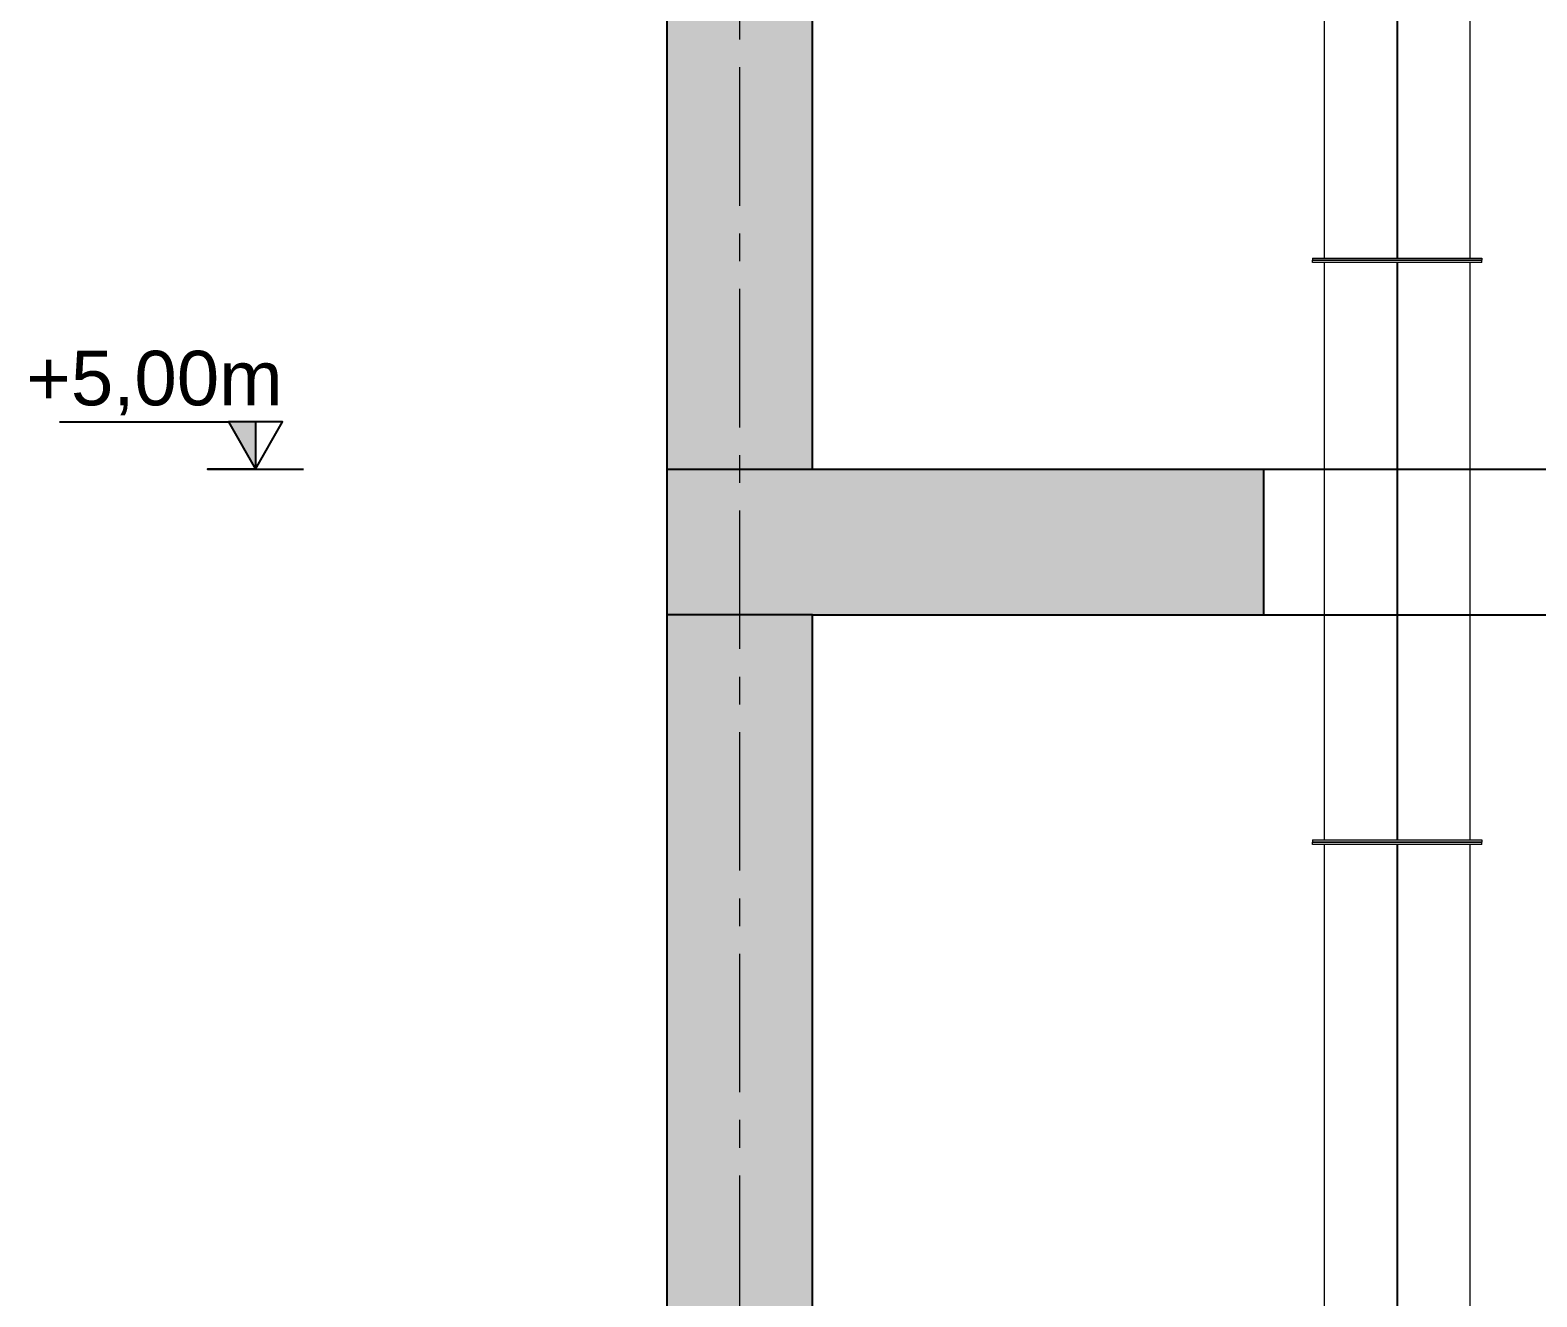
# Model space of a CAD drawing. Header units: millimetres. Extents: x 3220 to 226993, y 817 to 176024.
# Drawn here: x 117965 to 123144, y 138098 to 142453 of the extents above; entities that cross this region are included whole.
import ezdxf

# ---------------------------------------------------------------- set-up
doc = ezdxf.new("R2010")
doc.units = ezdxf.units.MM
doc.linetypes.add('AXES', pattern=[50.8, 31.75, -6.35, 6.35, -6.35])
doc.layers.add('Axe', color=1, linetype='AXES', lineweight=9)
doc.layers.add('Sichtbare Kanten(DIN)', color=7, linetype='Continuous', lineweight=50, true_color=0x3f3f3f)
doc.styles.add('ARIAL_BOLD', font='arial.ttf')
pattern_1 = [(50, (0, 1000), (546.554, -47.817), [57.15, -628.65]), (355, (0, 1000), (-105.73, 573.17), [45.72, -502.922]), (100.4514, (45.55, 996), (440.824, 525.353), [48.57, -534.27]), (46.184, (0, 1152.4), (813.237, -126.127), [85.725, -942.975]), (96.6356, (67.8, 1141.9), (712.212, 742.28), [72.855, -801.407]), (351.184, (0, 1152.4), (712.212, 742.28), [68.58, -754.38]), (21, (76.2, 1114.3), (454.843, -306.796), [57.15, -628.65]), (326, (76.2, 1114.3), (185.406, 552.564), [45.72, -502.92]), (71.4514, (114.1, 1088.73), (640.25, 245.768), [48.57, -534.27]), (37.5, (0, 1000), (9.2658, 253.6651), [0, -496.824, 0, -510.54, 0, -504.825]), (7.5, (0, 1000), (200.459, 300.5417), [0, -291.084, 0, -485.394, 0, -192.405]), (327.5, (-169.93, 1000), (406.7718, -17.1862), [0, -190.5, 0, -594.36, 0, -788.67]), (317.5, (-246.13, 1000), (444.3875, 76.2795), [0, -247.65, 0, -394.716, 0, -560.07])]

# ---------------------------------------------------------------- blocks, each defined once
blk = doc.blocks.new('section 4-3')
h = blk.add_hatch()
h.set_pattern_fill('AR-CONC', color=256, scale=3)
h.set_pattern_definition(pattern_1)
h.paths.add_polyline_path([(0, 9500), (-250, 9500), (-250, 5000), (0, 5000)])
h.paths.add_polyline_path([(250, 9500), (0, 9500), (0, 5000), (250, 5000)])
h.paths.add_polyline_path([(0, 10000), (-250, 10000), (-250, 9500), (0, 9500)])
h.paths.add_polyline_path([(15000, 10000), (12000, 10000), (12000, 9500), (15000, 9500)])
h.paths.add_polyline_path([(15000, 9000), (15000, 8500), (15250, 8500), (14750, 8500), (15000, 8500)])
h.paths.add_polyline_path([(15000, 9500), (14750, 9500), (14750, 5000), (15000, 5000)])
h.paths.add_polyline_path([(15250, 8500), (15000, 8500), (15000, 5000), (15250, 5000)])
h.paths.add_polyline_path([(15250, 10000), (15000, 10000), (15000, 8500), (15250, 8500)])
h.paths.add_polyline_path([(9250, 9500), (9250, 10000), (9000, 10000), (9000, 9500)])
h.paths.add_polyline_path([(11050, 10000), (11050, 9500), (12000, 9500), (12000, 10000)])
h.paths.add_polyline_path([(1800, 9500), (1800, 10000), (0, 10000), (0, 8500), (250, 9500)])
h.paths.add_polyline_path([(8000, 10000), (8000, 9500), (9000, 9500), (9000, 10000)])
h.paths.add_polyline_path([(7080, 10000), (7080, 9500), (7400, 9500), (7400, 10000)])
h = blk.add_hatch()
h.set_pattern_fill('AR-CONC', color=256, scale=3)
h.set_pattern_definition(pattern_1)
h.paths.add_polyline_path([(0, 4500), (-250, 4500), (-250, 1000), (0, 1000)])
h.paths.add_polyline_path([(250, 4500), (0, 4500), (0, 1000), (250, 1000)])
h.paths.add_polyline_path([(0, 5000), (-250, 5000), (-250, 4500), (0, 4500)])
h.paths.add_polyline_path([(14750, 5000), (15000, 5000), (15000, 4500), (14750, 4500)], flags=17)
h.paths.add_polyline_path([(15000, 5000), (14750, 5000), (14750, 4500), (15000, 4500)], flags=17)
h.paths.add_polyline_path([(15250, 5000), (15000, 5000), (15000, 4500), (15250, 4500)])
h.paths.add_polyline_path([(15250, 4500), (15000, 4500), (15000, 0), (15250, 0)])
h.paths.add_polyline_path([(15000, 4500), (14750, 4500), (14750, 0), (15000, 0)])
h.paths.add_polyline_path([(1800, 4500), (1800, 5000), (0, 5000), (0, 4500)])
h.paths.add_polyline_path([(9250, 4500), (9250, 5000), (9000, 5000), (9000, 4500)])
h.paths.add_polyline_path([(6325, 5000), (6325, 4500), (9000, 4500), (9000, 5000)])
h.paths.add_polyline_path([(3675, 4500), (3675, 5000), (3600, 5000), (3600, 4500)])
h.paths.add_polyline_path([(13000, 5000), (13000, 4500), (15000, 4500), (15000, 5000)])
for p, q in [((-250, 5000), (-250, 10000)), ((250, 5000), (250, 9500)), ((250, 4500), (-250, 4500))]:
    blk.add_line(p, q)
for points in [[(-250, 0), (-250, 5000), (15250, 5000)], [(1800, 5000), (1800, 4500)], [(250, 0), (250, 4500), (15250, 4500)]]:
    blk.add_lwpolyline(points)
at = {"layer": 'Axe', "ltscale": 15}
blk.add_line((0, -4000), (0, 32000), dxfattribs=at)
blk = doc.blocks.new('be 500 gain 2000')
at = {"layer": 'Sichtbare Kanten(DIN)', "color": 5, "lineweight": 0}
for p, q in [((0, -291), (0, 291)), ((8, 291), (0, 291)), ((8, 291), (8, -291)), ((1992, -291), (1992, 291)), ((1992, 291), (2000, 291)), ((2000, 291), (2000, -291)), ((1992, 250.5), (8, 250.5)), ((8, 1), (1992, 1)), ((1992, 0), (8, 0)), ((1992, -250.5), (8, -250.5)), ((8, -291), (0, -291)), ((1992, -291), (2000, -291))]:
    blk.add_line(p, q, dxfattribs=at)
blk = doc.blocks.new('140')
at = {"color": 5, "lineweight": 0, "rotation": 270}
for p in [(-440, 12218.2), (-440, 10218.2), (-440, 8218.2)]:
    blk.add_blockref('be 500 gain 2000', p, dxfattribs=at)
blk = doc.blocks.new('niveau')
h = blk.add_hatch(color=1)
h.dxf.hatch_style = 1
h.paths.add_polyline_path([(0, 163.5), (-92.7, 163.5), (0, 0)])
at = {"color": 1}
blk.add_line((0, 163.5), (0, 0), dxfattribs=at)
blk.add_lwpolyline([(-673.5, 163.5), (-92.7, 163.5), (0, 0), (92.7, 163.5), (-92.7, 163.5), (0, 0), (-164.7, 0), (164.7, 0)], dxfattribs=at)

msp = doc.modelspace()

# ---------------------------------------------------------------- block references
at = {"color": 2}
msp.add_blockref('section 4-3', (120404.1, 135943.7), dxfattribs=at)
for name, p in [('140', (123104.1, 131443.7)), ('niveau', (118739.4, 140943.7))]:
    msp.add_blockref(name, p)

# ---------------------------------------------------------------- texts
at = {"color": 6, "insert": (118392.4, 141239.7), "char_height": 187.5, "attachment_point": 5, "style": 'ARIAL_BOLD'}
msp.add_mtext('{\\C1;+5,00m}', dxfattribs=at)

doc.saveas('drawing.dxf')
